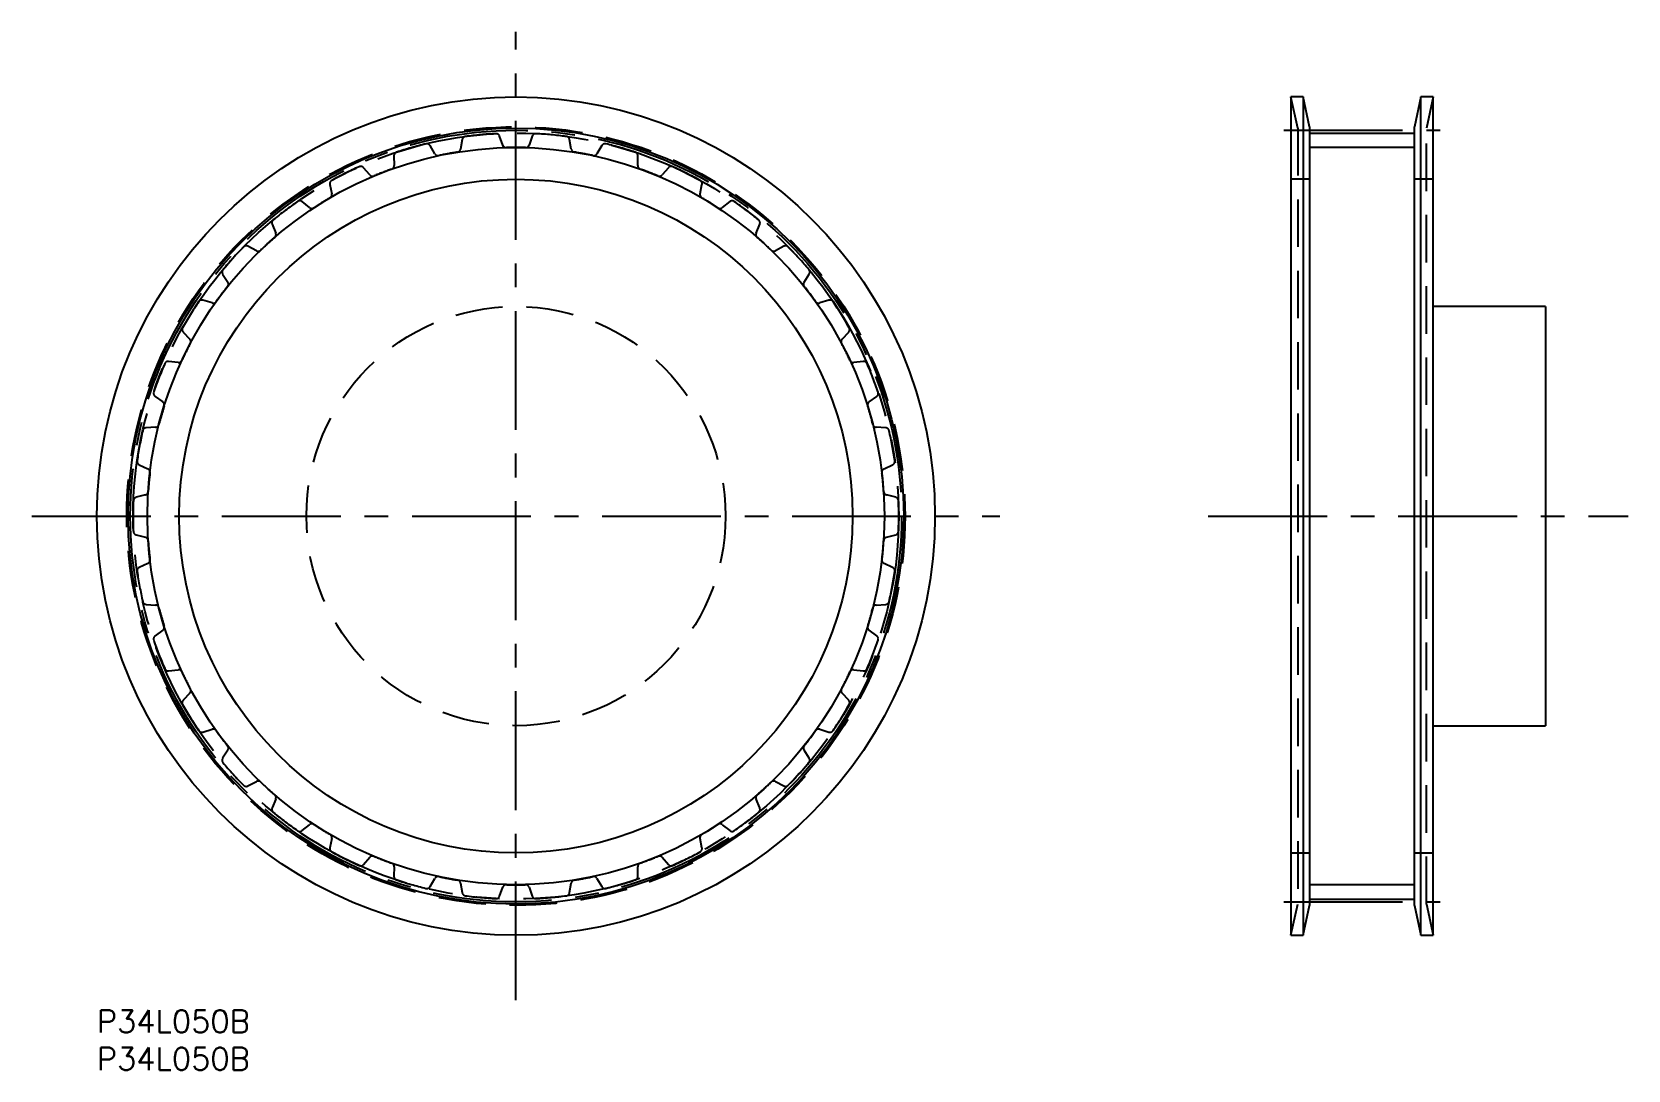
# Model space of a CAD drawing. Extents: x -9 to 205, y -8 to 131.
import ezdxf

# ---------------------------------------------------------------- set-up
doc = ezdxf.new("R2010")
doc.units = 0
doc.header["$LTSCALE"] = 0.5
for name, pattern in [('CENTER', [50.8, 31.75, -6.35, 6.35, -6.35]), ('DASHED', [19.05, 12.7, -6.35]), ('PHANTOM', [63.5, 31.75, -6.35, 6.35, -6.35, 6.35, -6.35])]:
    doc.linetypes.add(name, pattern=pattern)
for name, color, linetype in [('MSM_CENTER', 1, 'CENTER'), ('MSM_CONTINUOUS', 7, 'CONTINUOUS'), ('MSM_DASHED', 4, 'DASHED'), ('MSM_IMAGINARY', 6, 'PHANTOM'), ('MSM_NARROW', 5, 'CONTINUOUS'), ('MSM_PART_NUMBER', 7, 'CONTINUOUS')]:
    doc.layers.add(name, color=color, linetype=linetype)
doc.styles.get("Standard").update_dxf_attribs({"font": 'txt.shx', "height": 3, "bigfont": 'bigfont.shx'})

msp = doc.modelspace()

# ---------------------------------------------------------------- linework, layer by layer
at = {"layer": 'MSM_CENTER'}
for p, q in [((56, 1.32), (56, 130.68)), ((158.62, 117.54), (179.52, 117.54)), ((-8.68, 66), (120.68, 66)), ((148.52, 66), (204.62, 66)), ((158.62, 14.46), (179.52, 14.46))]:
    msp.add_line(p, q, dxfattribs=at)
msp.add_circle((56, 66), 51.54, dxfattribs=at)
at = {"layer": 'MSM_CONTINUOUS'}
for p, q in [((161.21, 122), (159.57, 122)), ((159.57, 122), (159.57, 10)), ((162.07, 118), (161.21, 122)), ((161.21, 122), (161.21, 10)), ((176.94, 122), (176.07, 118)), ((178.57, 122), (176.94, 122)), ((176.94, 10), (176.94, 122)), ((178.57, 10), (178.57, 122)), ((162.07, 118), (162.07, 14)), ((176.07, 14), (176.07, 118)), ((162.07, 117.16), (176.07, 117.16)), ((193.57, 94), (178.57, 94)), ((193.57, 94), (193.57, 38)), ((178.57, 38), (193.57, 38)), ((161.21, 10), (162.07, 14)), ((162.07, 14.84), (176.07, 14.84)), ((176.07, 14), (176.94, 10)), ((159.57, 10), (161.21, 10)), ((176.94, 10), (178.57, 10))]:
    msp.add_line(p, q, dxfattribs=at)
for radius in [56, 51.83, 45]:
    msp.add_circle((56, 66), radius, dxfattribs=at)
at = {"layer": 'MSM_DASHED'}
for p, q in [((160.47, 117.83), (159.57, 122)), ((178.57, 122), (177.67, 117.83)), ((160.47, 117.83), (160.47, 14.17)), ((177.67, 14.17), (177.67, 117.83)), ((45.17, 114.4), (44.52, 115.5)), ((48.82, 116.3), (48.61, 115.04)), ((54.25, 115.56), (53.82, 116.76)), ((58.18, 116.76), (57.75, 115.56)), ((63.39, 115.04), (63.18, 116.3)), ((67.48, 115.5), (66.83, 114.4)), ((39.7, 114.12), (39.73, 112.85)), ((72.27, 112.85), (72.3, 114.12)), ((36.47, 111.58), (35.63, 112.54)), ((76.37, 112.54), (75.53, 111.58)), ((162.07, 111), (159.57, 111)), ((178.57, 111), (176.07, 111)), ((31.14, 110.31), (31.4, 109.06)), ((80.6, 109.06), (80.86, 110.31)), ((28.42, 107.22), (27.42, 108.01)), ((84.58, 108.01), (83.58, 107.22)), ((23.42, 104.99), (23.9, 103.81)), ((88.1, 103.81), (88.58, 104.99)), ((21.32, 101.45), (20.19, 102.04)), ((91.81, 102.04), (90.68, 101.45)), ((16.81, 98.33), (17.5, 97.26)), ((94.5, 97.26), (95.19, 98.33)), ((15.39, 94.47), (14.17, 94.85)), ((97.83, 94.85), (96.61, 94.47)), ((11.53, 90.58), (12.41, 89.66)), ((99.59, 89.66), (100.47, 90.58)), ((10.85, 86.53), (9.59, 86.67)), ((102.41, 86.67), (101.15, 86.53)), ((7.77, 81.99), (8.81, 81.25)), ((103.19, 81.25), (104.23, 81.99)), ((7.85, 77.88), (6.58, 77.79)), ((105.42, 77.79), (104.15, 77.88)), ((5.66, 72.86), (6.81, 72.31)), ((105.19, 72.31), (106.34, 72.86)), ((6.49, 68.83), (5.25, 68.51)), ((106.75, 68.51), (105.51, 68.83)), ((5.25, 63.49), (6.49, 63.17)), ((105.51, 63.17), (106.75, 63.49)), ((6.81, 59.69), (5.66, 59.14)), ((106.34, 59.14), (105.19, 59.69)), ((6.58, 54.21), (7.85, 54.12)), ((104.15, 54.12), (105.42, 54.21)), ((8.81, 50.75), (7.77, 50.01)), ((104.23, 50.01), (103.19, 50.75)), ((9.59, 45.33), (10.85, 45.47)), ((101.15, 45.47), (102.41, 45.33)), ((12.41, 42.34), (11.53, 41.42)), ((100.47, 41.42), (99.59, 42.34)), ((14.17, 37.15), (15.39, 37.53)), ((96.61, 37.53), (97.83, 37.15)), ((17.5, 34.74), (16.81, 33.67)), ((95.19, 33.67), (94.5, 34.74)), ((20.19, 29.96), (21.32, 30.55)), ((90.68, 30.55), (91.81, 29.96)), ((23.9, 28.19), (23.42, 27.01)), ((88.58, 27.01), (88.1, 28.19)), ((27.42, 23.99), (28.42, 24.78)), ((83.58, 24.78), (84.58, 23.99)), ((31.4, 22.94), (31.14, 21.69)), ((80.86, 21.69), (80.6, 22.94)), ((35.63, 19.46), (36.47, 20.42)), ((75.53, 20.42), (76.37, 19.46)), ((159.57, 21), (162.07, 21)), ((176.07, 21), (178.57, 21)), ((39.73, 19.15), (39.7, 17.88)), ((44.52, 16.5), (45.17, 17.6)), ((66.83, 17.6), (67.48, 16.5)), ((72.3, 17.88), (72.27, 19.15)), ((48.61, 16.96), (48.82, 15.7)), ((53.82, 15.24), (54.25, 16.44)), ((57.75, 16.44), (58.18, 15.24)), ((63.18, 15.7), (63.39, 16.96)), ((159.57, 10), (160.47, 14.17)), ((177.67, 14.17), (178.57, 10))]:
    msp.add_line(p, q, dxfattribs=at)
for radius in [52, 28]:
    msp.add_circle((56, 66), radius, dxfattribs=at)
for centre, radius, start, end in [((56, 66), 51.16, 103.5921, 108.1727), ((44.09, 115.24), 0.5, 30.5882, 103.5921), ((49.31, 116.22), 0.5, 97.5844, 170.5882), ((56, 66), 51.16, 93.0038, 97.5844), ((53.35, 116.59), 0.5, 20, 93.0038), ((54.72, 115.73), 0.5, 200, 271.4728), ((56, 66), 49.25, 88.5272, 91.4728), ((57.28, 115.73), 0.5, 268.5272, 340), ((58.65, 116.59), 0.5, 86.9962, 160), ((56, 66), 51.16, 82.4156, 86.9962), ((62.69, 116.22), 0.5, 9.4118, 82.4156), ((67.91, 115.24), 0.5, 76.4079, 149.4118), ((56, 66), 51.16, 71.8273, 76.4079), ((40.2, 114.13), 0.5, 108.1727, 181.1765), ((45.6, 114.65), 0.5, 210.5882, 282.061), ((56, 66), 49.25, 99.1155, 102.061), ((48.12, 115.12), 0.5, 279.1155, 350.5882), ((63.88, 115.12), 0.5, 189.4118, 260.8845), ((56, 66), 49.25, 77.939, 80.8845), ((66.4, 114.65), 0.5, 257.939, 329.4118), ((71.8, 114.13), 0.5, 358.8235, 71.8273), ((56, 66), 51.16, 114.1803, 118.7609), ((35.25, 112.22), 0.5, 41.1765, 114.1803), ((36.84, 111.91), 0.5, 221.1765, 292.6492), ((56, 66), 49.25, 109.7037, 112.6492), ((39.23, 112.84), 0.5, 289.7037, 1.1765), ((72.77, 112.84), 0.5, 178.8235, 250.2963), ((56, 66), 49.25, 67.3508, 70.2963), ((75.16, 111.91), 0.5, 247.3508, 318.8235), ((76.75, 112.22), 0.5, 65.8197, 138.8235), ((56, 66), 51.16, 61.2391, 65.8197), ((31.62, 110.41), 0.5, 118.7609, 191.7647), ((30.91, 108.96), 0.5, 300.2919, 11.7647), ((81.09, 108.96), 0.5, 168.2353, 239.7081), ((80.38, 110.41), 0.5, 348.2353, 61.2391), ((56, 66), 51.16, 124.7685, 129.3491), ((27.11, 107.62), 0.5, 51.7647, 124.7685), ((28.73, 107.61), 0.5, 231.7647, 303.2375), ((56, 66), 49.25, 120.2919, 123.2375), ((56, 66), 49.25, 56.7625, 59.7081), ((83.27, 107.61), 0.5, 236.7625, 308.2353), ((84.89, 107.62), 0.5, 55.2315, 128.2353), ((56, 66), 51.16, 50.6509, 55.2315), ((23.88, 105.18), 0.5, 129.3491, 202.3529), ((88.12, 105.18), 0.5, 337.6471, 50.6509), ((56, 66), 49.25, 130.8802, 133.8257), ((23.44, 103.61), 0.5, 310.8802, 22.3529), ((88.56, 103.61), 0.5, 157.6471, 229.1198), ((56, 66), 49.25, 46.1743, 49.1198), ((56, 66), 51.16, 135.3568, 139.9374), ((19.96, 101.6), 0.5, 62.3529, 135.3568), ((21.55, 101.89), 0.5, 242.3529, 313.8257), ((90.45, 101.89), 0.5, 226.1743, 297.6471), ((92.04, 101.6), 0.5, 44.6432, 117.6471), ((56, 66), 51.16, 40.0626, 44.6432), ((17.23, 98.61), 0.5, 139.9374, 212.9412), ((94.77, 98.61), 0.5, 327.0588, 40.0626), ((56, 66), 49.25, 141.4684, 144.414), ((17.08, 96.99), 0.5, 321.4684, 32.9412), ((94.92, 96.99), 0.5, 147.0588, 218.5316), ((56, 66), 49.25, 35.586, 38.5316), ((56, 66), 51.16, 145.945, 150.5256), ((14.03, 94.37), 0.5, 72.9412, 145.945), ((15.54, 94.95), 0.5, 252.9412, 324.414), ((96.46, 94.95), 0.5, 215.586, 287.0588), ((97.97, 94.37), 0.5, 34.055, 107.0588), ((56, 66), 51.16, 29.4744, 34.055), ((11.9, 90.93), 0.5, 150.5256, 223.5294), ((12.05, 89.31), 0.5, 332.0566, 43.5294), ((99.95, 89.31), 0.5, 136.4706, 207.9434), ((100.1, 90.93), 0.5, 316.4706, 29.4744), ((56, 66), 49.25, 152.0566, 155.0022), ((56, 66), 49.25, 24.9978, 27.9434), ((56, 66), 51.16, 156.5332, 161.1138), ((9.53, 86.17), 0.5, 83.5294, 156.5332), ((10.91, 87.02), 0.5, 263.5294, 335.0022), ((101.09, 87.02), 0.5, 204.9978, 276.4706), ((102.47, 86.17), 0.5, 23.4668, 96.4706), ((56, 66), 51.16, 18.8862, 23.4668), ((8.07, 82.4), 0.5, 161.1138, 234.1176), ((8.51, 80.84), 0.5, 342.6449, 54.1176), ((103.49, 80.84), 0.5, 125.8824, 197.3551), ((103.93, 82.4), 0.5, 305.8824, 18.8862), ((56, 66), 49.25, 162.6449, 165.5904), ((56, 66), 49.25, 14.4096, 17.3551), ((56, 66), 51.16, 167.1215, 171.7021), ((6.61, 77.29), 0.5, 94.1176, 167.1215), ((7.82, 78.38), 0.5, 274.1176, 345.5904), ((104.18, 78.38), 0.5, 194.4096, 265.8824), ((105.39, 77.29), 0.5, 12.8785, 85.8824), ((56, 66), 51.16, 8.2979, 12.8785), ((5.87, 73.31), 0.5, 171.7021, 244.7059), ((106.13, 73.31), 0.5, 295.2941, 8.2979), ((6.6, 71.86), 0.5, 353.2331, 64.7059), ((56, 66), 49.25, 173.2331, 176.1787), ((105.4, 71.86), 0.5, 115.2941, 186.7669), ((56, 66), 49.25, 3.8213, 6.7669), ((5.38, 68.02), 0.5, 104.7059, 177.7097), ((6.36, 69.32), 0.5, 284.7059, 356.1787), ((105.64, 69.32), 0.5, 183.8213, 255.2941), ((106.62, 68.02), 0.5, 2.2903, 75.2941), ((56, 66), 51.16, 177.7097, 182.2903), ((56, 66), 51.16, 357.7097, 2.2903), ((5.38, 63.98), 0.5, 182.2903, 255.2941), ((6.36, 62.68), 0.5, 3.8213, 75.2941), ((56, 66), 49.25, 183.8213, 186.7669), ((56, 66), 49.25, 353.2331, 356.1787), ((105.64, 62.68), 0.5, 104.7059, 176.1787), ((106.62, 63.98), 0.5, 284.7059, 357.7097), ((6.6, 60.14), 0.5, 295.2941, 6.7669), ((105.4, 60.14), 0.5, 173.2331, 244.7059), ((5.87, 58.69), 0.5, 115.2941, 188.2979), ((56, 66), 51.16, 188.2979, 192.8785), ((56, 66), 51.16, 347.1215, 351.7021), ((106.13, 58.69), 0.5, 351.7021, 64.7059), ((6.61, 54.71), 0.5, 192.8785, 265.8824), ((7.82, 53.62), 0.5, 14.4096, 85.8824), ((56, 66), 49.25, 194.4096, 197.3551), ((56, 66), 49.25, 342.6449, 345.5904), ((104.18, 53.62), 0.5, 94.1176, 165.5904), ((105.39, 54.71), 0.5, 274.1176, 347.1215), ((8.51, 51.16), 0.5, 305.8824, 17.3551), ((103.49, 51.16), 0.5, 162.6449, 234.1176), ((8.07, 49.6), 0.5, 125.8824, 198.8862), ((56, 66), 51.16, 198.8862, 203.4668), ((56, 66), 51.16, 336.5332, 341.1138), ((103.93, 49.6), 0.5, 341.1138, 54.1176), ((9.53, 45.83), 0.5, 203.4668, 276.4706), ((10.91, 44.98), 0.5, 24.9978, 96.4706), ((56, 66), 49.25, 204.9978, 207.9434), ((56, 66), 49.25, 332.0566, 335.0022), ((101.09, 44.98), 0.5, 83.5294, 155.0022), ((102.47, 45.83), 0.5, 263.5294, 336.5332), ((12.05, 42.69), 0.5, 316.4706, 27.9434), ((99.95, 42.69), 0.5, 152.0566, 223.5294), ((11.9, 41.07), 0.5, 136.4706, 209.4744), ((56, 66), 51.16, 209.4744, 214.055), ((56, 66), 51.16, 325.945, 330.5256), ((100.1, 41.07), 0.5, 330.5256, 43.5294), ((14.03, 37.63), 0.5, 214.055, 287.0588), ((15.54, 37.05), 0.5, 35.586, 107.0588), ((56, 66), 49.25, 215.586, 218.5316), ((56, 66), 49.25, 321.4684, 324.414), ((96.46, 37.05), 0.5, 72.9412, 144.414), ((97.97, 37.63), 0.5, 252.9412, 325.945), ((17.08, 35.01), 0.5, 327.0588, 38.5316), ((94.92, 35.01), 0.5, 141.4684, 212.9412), ((17.23, 33.39), 0.5, 147.0588, 220.0626), ((56, 66), 51.16, 220.0626, 224.6432), ((56, 66), 51.16, 315.3568, 319.9374), ((94.77, 33.39), 0.5, 319.9374, 32.9412), ((19.96, 30.4), 0.5, 224.6432, 297.6471), ((21.55, 30.11), 0.5, 46.1743, 117.6471), ((56, 66), 49.25, 226.1743, 229.1198), ((56, 66), 49.25, 310.8802, 313.8257), ((90.45, 30.11), 0.5, 62.3529, 133.8257), ((92.04, 30.4), 0.5, 242.3529, 315.3568), ((23.44, 28.39), 0.5, 337.6471, 49.1198), ((88.56, 28.39), 0.5, 130.8802, 202.3529), ((23.88, 26.82), 0.5, 157.6471, 230.6509), ((56, 66), 51.16, 230.6509, 235.2315), ((56, 66), 51.16, 304.7685, 309.3491), ((88.12, 26.82), 0.5, 309.3491, 22.3529), ((27.11, 24.38), 0.5, 235.2315, 308.2353), ((28.73, 24.39), 0.5, 56.7625, 128.2353), ((56, 66), 49.25, 236.7625, 239.7081), ((30.91, 23.04), 0.5, 348.2353, 59.7081), ((81.09, 23.04), 0.5, 120.2919, 191.7647), ((56, 66), 49.25, 300.2919, 303.2375), ((83.27, 24.39), 0.5, 51.7647, 123.2375), ((84.89, 24.38), 0.5, 231.7647, 304.7685), ((31.62, 21.59), 0.5, 168.2353, 241.2391), ((80.38, 21.59), 0.5, 298.7609, 11.7647), ((56, 66), 51.16, 241.2391, 245.8197), ((35.25, 19.78), 0.5, 245.8197, 318.8235), ((36.84, 20.09), 0.5, 67.3508, 138.8235), ((56, 66), 49.25, 247.3508, 250.2963), ((39.23, 19.16), 0.5, 358.8235, 70.2963), ((72.77, 19.16), 0.5, 109.7037, 181.1765), ((56, 66), 49.25, 289.7037, 292.6492), ((75.16, 20.09), 0.5, 41.1765, 112.6492), ((76.75, 19.78), 0.5, 221.1765, 294.1803), ((56, 66), 51.16, 294.1803, 298.7609), ((40.2, 17.87), 0.5, 178.8235, 251.8273), ((56, 66), 51.16, 251.8273, 256.4079), ((45.6, 17.35), 0.5, 77.939, 149.4118), ((56, 66), 49.25, 257.939, 260.8845), ((48.12, 16.88), 0.5, 9.4118, 80.8845), ((63.88, 16.88), 0.5, 99.1155, 170.5882), ((56, 66), 49.25, 279.1155, 282.061), ((66.4, 17.35), 0.5, 30.5882, 102.061), ((56, 66), 51.16, 283.5921, 288.1727), ((71.8, 17.87), 0.5, 288.1727, 1.1765), ((44.09, 16.76), 0.5, 256.4079, 329.4118), ((49.31, 15.78), 0.5, 189.4118, 262.4156), ((56, 66), 51.16, 262.4156, 266.9962), ((53.35, 15.41), 0.5, 266.9962, 340), ((54.72, 16.27), 0.5, 88.5272, 160), ((56, 66), 49.25, 268.5272, 271.4728), ((57.28, 16.27), 0.5, 20, 91.4728), ((58.65, 15.41), 0.5, 200, 273.0038), ((56, 66), 51.16, 273.0038, 277.5844), ((62.69, 15.78), 0.5, 277.5844, 350.5882), ((67.91, 16.76), 0.5, 210.5882, 283.5921)]:
    msp.add_arc(centre, radius, start, end, dxfattribs=at)
at = {"layer": 'MSM_IMAGINARY'}
msp.add_circle((56, 66), 51.16, dxfattribs=at)
at = {"layer": 'MSM_NARROW'}
for p, q in [((54.38, 115.22), (54.25, 115.56)), ((57.63, 115.22), (57.75, 115.56)), ((176.07, 115.25), (162.07, 115.25)), ((176.07, 16.75), (162.07, 16.75))]:
    msp.add_line(p, q, dxfattribs=at)
msp.add_circle((56, 66), 49.25, dxfattribs=at)

# ---------------------------------------------------------------- texts
at = {"layer": 'MSM_PART_NUMBER'}
for p in [(0, -3), (0, -8)]:
    msp.add_text('P34L050B', height=3, dxfattribs=at).set_placement(p)

doc.saveas('drawing.dxf')
